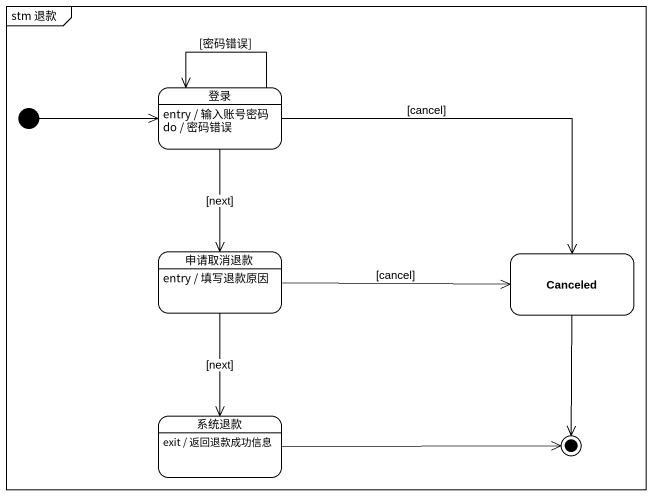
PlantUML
@startuml
mainframe stm 退款
hide empty description
state 登录
登录 : entry / 输入账号密码
登录 : do / 密码错误
state 申请取消退款
申请取消退款 : entry / 填写退款原因
state Canceled
state 系统退款
系统退款 : exit / 返回退款成功信息
[*] -right-> 登录
登录 --> 登录 : [密码错误]
登录 --> 申请取消退款 : [next]
登录 -right-> Canceled : [cancel]
申请取消退款 -right-> Canceled : [cancel]
申请取消退款 --> 系统退款 : [next]
Canceled --> [*]
系统退款 -right-> [*]
@enduml
